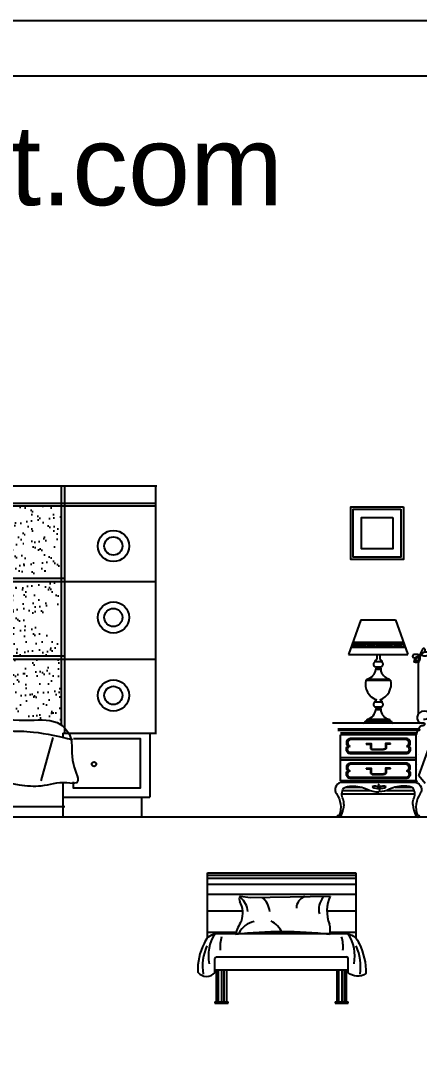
# Model space of a CAD drawing. Header units: inches. Extents: x 4.1 to 46.6, y 13.1 to 37.9.
# Drawn here: x 12.69 to 15.11, y 31.66 to 37.9 of the extents above; entities that cross this region are included whole.
import ezdxf

# ---------------------------------------------------------------- set-up
doc = ezdxf.new("R2010")
doc.units = ezdxf.units.IN
doc.header["$MEASUREMENT"] = 0
for name, color, linetype in [('02', 2, 'Continuous'), ('1', 1, 'Continuous'), ('4', 4, 'Continuous'), ('8', 8, 'Continuous'), ('kadrbm', 4, 'Continuous')]:
    doc.layers.add(name, color=color, linetype=linetype)
doc.styles.add('bmmm', font='swissel.ttf')

# ---------------------------------------------------------------- blocks, each defined once
blk = doc.blocks.new('kadrbm')
at = {"layer": 'kadrbm', "color": 4}
blk.add_lwpolyline([(0, 0), (0, 24.7972), (21, 24.7972), (21, 0), (0, 0)], close=True, dxfattribs=at)
blk.add_lwpolyline([(20.6631, 0.3257), (20.6631, 24.4603), (0.3369, 24.4603), (0.3369, 0.3257), (20.6631, 0.3257)], dxfattribs=at)
at = {"layer": 'kadrbm', "color": 211, "true_color": 0xf674fb, "style": 'bmmm'}
blk.add_text('www.cad-libraries.blogspot.com', height=0.485134, dxfattribs=at).set_placement((0.5726, 23.6772))

msp = doc.modelspace()

# ---------------------------------------------------------------- hatches: boundary and pattern name
at = {"layer": '8'}
h = msp.add_hatch(dxfattribs=at)
h.set_pattern_fill('AR-SAND', color=256, scale=0.002, style=0)
h.set_pattern_definition([(37.5, (1.75455, 48.937485), (-0.00320006, 0.09788265), [0, -0.077216, 0, -0.08636, 0, -0.08255]), (7.5, (1.75455, 48.93749), (0.0899047, 0.143365), [0, -0.041656, 0, -0.069596, 0, -0.02667]), (327.5, (1.69207, 48.937485), (0.15819847, 0.00028744), [0, -0.0254, 0, -0.09144, 0, -0.11938]), (317.5, (1.69207, 48.93749), (0.1527113, 0.0445859), [0, -0.0127, 0, -0.059944, 0, -0.06858])])
h.paths.add_polyline_path([(11.4499, 34.9563), (10.9699, 34.9563), (10.9699, 34.517), (11.4499, 34.517)])
h.paths.add_polyline_path([(11.9699, 34.9563), (11.4699, 34.9563), (11.4699, 34.517), (11.9699, 34.517)])
h.paths.add_polyline_path([(12.4699, 34.9563), (11.9699, 34.9563), (11.9699, 34.517), (12.4699, 34.517)])
h.paths.add_polyline_path([(12.9352, 34.9563), (12.4899, 34.9563), (12.4899, 34.517), (12.9352, 34.517)])
h.paths.add_polyline_path([(12.9352, 34.497), (12.4899, 34.497), (12.4899, 34.0454), (12.9352, 34.0454), (12.9352, 34.1905), (12.778, 34.1905), (12.8624, 34.344), (12.9352, 34.344)])
h.paths.add_polyline_path([(12.9352, 34.0254), (12.4899, 34.0254), (12.4899, 33.716), (12.9352, 33.6455)])
h.paths.add_polyline_path([(12.4699, 34.0254), (11.9699, 34.0254), (11.9699, 33.7158), (12.4699, 33.7158)])
h.paths.add_polyline_path([(11.9699, 34.0254), (11.4699, 34.0254), (11.4699, 33.7158), (11.9699, 33.7158)])
edge = h.paths.add_edge_path()
edge.add_line((11.4499, 34.0254), (10.9699, 34.0254))
edge.add_line((10.9699, 34.0254), (10.9699, 33.6632))
edge.add_spline(control_points=[(10.8797, 33.6263), (10.8923, 33.639), (10.9299, 33.6685), (10.9897, 33.6618), (11.0755, 33.6517), (11.148, 33.6996), (11.1883, 33.6833), (11.1982, 33.678)], knot_values=[139.495453, 139.495453, 139.495453, 139.495453, 176.020396, 242.013756, 327.38086, 429.314383, 462.988124, 462.988124, 462.988124, 462.988124], degree=3, periodic=0)
edge.add_line((11.1982, 33.678), (11.3845, 33.6949))
edge.add_line((11.3845, 33.6949), (11.4499, 33.6835))
edge.add_line((11.4499, 33.6835), (11.4499, 34.0254))
h.paths.add_polyline_path([(11.4499, 34.497), (10.9699, 34.497), (10.9699, 34.344), (11.039, 34.344), (11.1234, 34.1905), (10.9699, 34.1905), (10.9699, 34.0454), (11.4499, 34.0454)])

# ---------------------------------------------------------------- linework, layer by layer
at = {"layer": '02'}
for p, q in [((10.412, 35.0772), (13.5137, 35.0772)), ((12.9352, 33.6301), (12.9352, 35.0763)), ((12.9552, 33.5763), (12.9552, 35.0763)), ((13.5065, 33.5763), (13.5065, 35.0763)), ((10.41, 34.9714), (13.5065, 34.9714)), ((10.41, 34.9563), (13.5065, 34.9563)), ((10.9499, 34.517), (12.9552, 34.517)), ((10.41, 34.497), (13.5065, 34.497)), ((14.7522, 34.2634), (14.6772, 34.0534)), ((14.7522, 34.2634), (14.9622, 34.2634)), ((14.9622, 34.2634), (15.0372, 34.0534)), ((14.6933, 34.0984), (15.0212, 34.0984)), ((14.704, 34.1284), (15.0105, 34.1284)), ((10.41, 34.0254), (13.5065, 34.0254)), ((10.9499, 34.0454), (12.9552, 34.0454)), ((14.6772, 34.0534), (15.0372, 34.0534)), ((14.8362, 34.0166), (14.8362, 34.0106)), ((14.8362, 34.0166), (14.8422, 34.0166)), ((14.8362, 34.0106), (14.8782, 34.0106)), ((14.8422, 34.0226), (14.8482, 34.0226)), ((14.8422, 34.0226), (14.8422, 34.0166)), ((14.8482, 34.0526), (14.8482, 34.0226)), ((14.8662, 34.0526), (14.8662, 34.0226)), ((14.8662, 34.0226), (14.8722, 34.0226)), ((14.8722, 34.0226), (14.8722, 34.0166)), ((14.8722, 34.0166), (14.8782, 34.0166)), ((14.8782, 34.0166), (14.8782, 34.0106)), ((15.0928, 34.041), (15.0934, 34.0404)), ((14.8402, 33.9797), (14.8743, 33.9797)), ((14.8422, 33.9707), (14.8722, 33.9707)), ((14.8422, 33.9707), (14.8422, 33.9647)), ((14.8422, 33.9647), (14.8722, 33.9647)), ((14.8482, 33.9797), (14.8482, 33.9707)), ((14.8662, 33.9797), (14.8662, 33.9707)), ((14.8722, 33.9707), (14.8722, 33.9647)), ((15.1017, 33.6952), (15.1017, 34.004)), ((14.7822, 33.8987), (14.9322, 33.8987)), ((14.7882, 33.9047), (14.9262, 33.9047)), ((14.8362, 33.7725), (14.8362, 33.7665)), ((14.8362, 33.7725), (14.8422, 33.7725)), ((14.8362, 33.7665), (14.8782, 33.7665)), ((14.8422, 33.7785), (14.8482, 33.7785)), ((14.8422, 33.7785), (14.8422, 33.7725)), ((14.8482, 33.7789), (14.8482, 33.7785)), ((14.8662, 33.7789), (14.8662, 33.7787)), ((14.8662, 33.7785), (14.8722, 33.7785)), ((14.8722, 33.7785), (14.8722, 33.7725)), ((14.8722, 33.7725), (14.8782, 33.7725)), ((14.8782, 33.7725), (14.8782, 33.7665)), ((14.8402, 33.7355), (14.8743, 33.7355)), ((14.8422, 33.7265), (14.8722, 33.7265)), ((14.8422, 33.7265), (14.8422, 33.7205)), ((14.8422, 33.7205), (14.8722, 33.7205)), ((14.8482, 33.7355), (14.8482, 33.7265)), ((14.8662, 33.7355), (14.8662, 33.7265)), ((14.8722, 33.7265), (14.8722, 33.7205)), ((14.7798, 33.6493), (14.9361, 33.6493)), ((14.7918, 33.6613), (14.9241, 33.6613)), ((12.9427, 33.5763), (12.9427, 33.5514)), ((12.9427, 33.5763), (13.5116, 33.5763)), ((13.4705, 33.5763), (13.4705, 33.1883)), ((15.1029, 33.6019), (14.6129, 33.6019)), ((15.1029, 33.5923), (14.6129, 33.5923)), ((15.0914, 33.5773), (14.6279, 33.5773)), ((12.8817, 33.5506), (12.8094, 33.2883)), ((15.0879, 33.5673), (14.6279, 33.5673)), ((14.7848, 33.5137), (14.7848, 33.5101)), ((14.931, 33.5101), (14.931, 33.5137)), ((15.1039, 33.3183), (15.1839, 33.5418)), ((14.931, 33.5101), (14.931, 33.5101)), ((15.0879, 33.4273), (14.6279, 33.4273)), ((15.0879, 33.4123), (14.6279, 33.4123)), ((14.7848, 33.3637), (14.7848, 33.3601)), ((14.931, 33.3601), (14.931, 33.3637)), ((14.931, 33.3601), (14.931, 33.3601)), ((12.9427, 33.276), (12.9427, 33.0763)), ((15.0879, 33.2873), (14.6279, 33.2873)), ((15.1427, 33.2711), (15.1039, 33.3183)), ((14.6363, 33.2088), (15.0796, 33.2088)), ((14.6402, 33.2288), (14.8086, 33.2288)), ((14.9073, 33.2288), (15.0757, 33.2288)), ((12.9427, 33.1883), (13.4705, 33.1883)), ((13.4203, 33.1883), (13.4203, 33.0683)), ((10.9376, 33.131), (12.9536, 33.131)), ((14.1556, 33.0683), (18.3089, 33.0683)), ((14.7205, 32.7142), (13.8205, 32.7142)), ((14.7205, 32.6942), (13.8205, 32.6942)), ((14.7205, 32.659), (13.8205, 32.659)), ((14.7205, 32.5985), (13.8205, 32.5985)), ((14.0203, 32.5885), (14.079, 32.5806)), ((14.079, 32.5806), (14.5656, 32.5885)), ((14.0346, 32.4961), (13.8205, 32.4961)), ((14.7205, 32.4961), (14.5459, 32.4961)), ((13.9946, 32.3673), (13.8205, 32.3673)), ((14.6755, 32.3601), (13.8655, 32.3601)), ((14.7205, 32.3673), (14.5641, 32.3673)), ((13.8655, 32.1238), (13.8655, 32.2095)), ((13.8755, 32.2195), (14.6655, 32.2195)), ((14.6755, 32.1238), (14.6755, 32.2095)), ((13.8855, 32.1395), (13.8855, 31.9475)), ((13.9055, 32.1395), (13.9055, 31.9475)), ((13.9205, 32.1395), (13.9205, 31.9475)), ((14.6155, 32.1395), (14.6155, 31.9475)), ((14.6355, 32.1395), (14.6355, 31.9475)), ((14.6505, 32.1395), (14.6505, 31.9475)), ((13.8655, 31.9475), (13.9455, 31.9475)), ((13.8655, 31.9475), (13.8655, 31.9395)), ((13.8655, 31.9395), (13.9455, 31.9395)), ((13.9455, 31.9395), (13.9455, 31.9475)), ((14.5955, 31.9475), (14.6755, 31.9475)), ((14.5955, 31.9475), (14.5955, 31.9395)), ((14.5955, 31.9395), (14.6755, 31.9395)), ((14.6755, 31.9395), (14.6755, 31.9475))]:
    msp.add_line(p, q, dxfattribs=at)
for points in [[(14.9951, 34.9349), (14.9951, 34.6449), (14.7051, 34.6449), (14.7051, 34.9349)], [(14.9451, 34.8849), (14.9451, 34.6949), (14.7551, 34.6949), (14.7551, 34.8849)]]:
    msp.add_lwpolyline(points, close=True, dxfattribs=at)
for points in [[(15.0762, 34.0068, -0.340722), (15.1029, 34.0461, 0.113309), (15.1405, 34.074, 1.036459), (15.1252, 34.0861, 0.106203), (15.1095, 34.0349, -0.578488), (15.0762, 34.0068)], [(15.1679, 34.0568, -0.340722), (15.1213, 34.0474, 0.113309), (15.0749, 34.0538, 1.036459), (15.0774, 34.0345, 0.106203), (15.1244, 34.06, -0.578488), (15.1679, 34.0568)], [(15.1038, 34.014, 0.00997), (15.1017, 34.004)], [(15.136, 33.6369, -0.58482), (15.1273, 33.6221, 0.335486), (15.1017, 33.6014, -1.112047), (15.1017, 33.5919, 0.407866), (15.0902, 33.5769)], [(15.0436, 33.4981, 0.605154), (15.0299, 33.5449), (14.686, 33.5449, 0.605154), (14.6722, 33.4981, 0.807004)], [(15.0291, 33.4981, 0.793749), (15.0291, 33.5377), (14.6867, 33.5377, 0.793749), (14.6867, 33.4981)], [(14.7848, 33.5137), (14.8135, 33.5137), (14.8135, 33.4906, 0.480961), (14.8263, 33.4804), (14.8895, 33.4804)], [(14.931, 33.5137), (14.9023, 33.5137), (14.9023, 33.4906, -0.480961), (14.8895, 33.4804)], [(15.0436, 33.4981, -0.605154), (15.0299, 33.4513), (14.686, 33.4513, -0.605154), (14.6722, 33.4981, -0.807004)], [(15.0291, 33.4981, -0.793749), (15.0291, 33.4585), (14.6867, 33.4585, -0.793749), (14.6867, 33.4981)], [(14.7848, 33.5101), (14.8099, 33.5101), (14.8099, 33.4906, 0.471575), (14.8267, 33.4768), (14.8892, 33.4768)], [(14.931, 33.5101), (14.9059, 33.5101), (14.9059, 33.4906, -0.471575), (14.8892, 33.4768)], [(15.0436, 33.3481, 0.605154), (15.0299, 33.3949), (14.686, 33.3949, 0.605154), (14.6722, 33.3481, 0.807004)], [(15.0291, 33.3481, 0.793749), (15.0291, 33.3877), (14.6867, 33.3877, 0.793749), (14.6867, 33.3481)], [(15.0436, 33.3481, -0.605154), (15.0299, 33.3013), (14.686, 33.3013, -0.605154), (14.6722, 33.3481, -0.807004)], [(15.0291, 33.3481, -0.793749), (15.0291, 33.3085), (14.6867, 33.3085, -0.793749), (14.6867, 33.3481)], [(14.7848, 33.3637), (14.8135, 33.3637), (14.8135, 33.3406, 0.480961), (14.8263, 33.3304), (14.8895, 33.3304)], [(14.7848, 33.3601), (14.8099, 33.3601), (14.8099, 33.3406, 0.471575), (14.8267, 33.3268), (14.8892, 33.3268)], [(14.931, 33.3601), (14.9059, 33.3601), (14.9059, 33.3406, -0.471575), (14.8892, 33.3268)], [(14.931, 33.3637), (14.9023, 33.3637), (14.9023, 33.3406, -0.480961), (14.8895, 33.3304)], [(13.8655, 32.3601, 0.24493), (13.7999, 32.3007, 0.13804), (13.7628, 32.1261, 0.455871), (13.8655, 32.1238)], [(14.6755, 32.3601, -0.24493), (14.7411, 32.3007, -0.11639), (14.7828, 32.1182, -0.351081), (14.6755, 32.1238)]]:
    msp.add_lwpolyline(points, format="xyb", dxfattribs=at)
msp.add_lwpolyline([(15.0823, 34.0115, -0.297782), (15.104, 34.0401, 0.010471), (15.1035, 34.0346, -0.521326)], format="xyb", close=True, dxfattribs=at)
msp.add_lwpolyline([(13.0042, 33.2806), (13.0042, 33.2443), (13.4146, 33.2443), (13.4146, 33.5431), (13.0075, 33.5431)], dxfattribs=at)
for centre, radius in [((13.2495, 34.7118), 0.0946), ((13.2495, 34.7118), 0.0552), ((13.2495, 34.2784), 0.0946), ((13.2495, 34.2784), 0.0552), ((13.2495, 33.8056), 0.0946), ((13.2495, 33.8056), 0.0552), ((13.1316, 33.389), 0.0136)]:
    msp.add_circle(centre, radius, dxfattribs=at)
for centre, radius, start, end in [((14.8432, 33.995), 0.0156, 85.73306, 280.82338), ((14.8714, 33.995), 0.0156, 259.20032, 87.86975), ((14.7766, 33.9694), 0.0657, 280.1259, 355.89967), ((14.9377, 33.9694), 0.0657, 184.10033, 259.8741), ((14.8806, 33.8745), 0.1012, 166.28896, 251.31281), ((14.7824, 33.9044), 0.00591, 268.95055, 0.92004), ((14.8346, 33.8745), 0.1012, 288.68719, 13.71104), ((14.9321, 33.9046), 0.00591, 179.07996, 271.04945), ((14.8432, 33.7508), 0.0156, 85.73306, 280.82338), ((14.8714, 33.7508), 0.0156, 259.20032, 87.86975), ((14.7766, 33.7252), 0.0657, 283.34283, 355.89967), ((14.9377, 33.7252), 0.0657, 184.10033, 258.17366), ((14.7624, 33.6545), 0.0179, 286.68417, 343.31583), ((14.7708, 33.6704), 0.0229, 293.16747, 336.42264), ((14.9452, 33.6702), 0.0229, 203.57736, 246.83253), ((14.9536, 33.6545), 0.0179, 196.68417, 253.31583), ((15.0867, 33.5719), 0.005, 270, 90), ((14.8485, 33.2538), 0.0155, 290.01809, 43.36229), ((14.8734, 33.2583), 0.0141, 136.72456, 250.09608), ((14.8408, 33.2165), 0.0392, 55.17125, 119.90675), ((14.8433, 33.2759), 0.0337, 229.01642, 306.06158), ((14.8685, 33.2632), 0.0155, 199.18719, 249.98191), ((14.8685, 33.2341), 0.0155, 110.01809, 160.81281), ((14.8529, 33.239), 0.0141, 316.72456, 70.00483), ((14.8778, 33.2436), 0.0155, 110.01809, 223.16706), ((14.8578, 33.2632), 0.0155, 290.01809, 340.81281), ((14.8855, 33.2165), 0.0392, 60.09325, 124.82875), ((14.883, 33.2759), 0.0337, 233.93842, 310.98358), ((14.8578, 33.2341), 0.0155, 19.18719, 69.98191), ((13.9339, 32.4796), 0.1334, 6.33222, 49.2527), ((14.0663, 32.4796), 0.1334, 6.33222, 49.2527), ((14.4358, 32.5151), 0.0752, 110.92111, 180.19343), ((14.6042, 32.5096), 0.1081, 138.8557, 195.50016), ((14.7629, 32.498), 0.217, 155.34931, 201.48925), ((13.8871, 32.4854), 0.1479, 340.86092, 28.32288), ((14.2301, 32.3004), 0.2448, 146.12297, 166.91185), ((14.1314, 32.302), 0.135, 101.38472, 152.72183), ((14.1387, 32.3088), 0.1459, 23.35363, 61.95344), ((14.4636, 32.3869), 0.1024, 341.98899, 18.01101), ((14.0702, 32.2266), 0.2444, 146.89483, 191.45444), ((14.1236, 32.28), 0.2264, 164.23261, 184.87122), ((14.2764, 29.8023), 2.5694, 83.63686, 96.36314), ((14.4173, 32.28), 0.2264, 355.12878, 15.76739), ((14.4708, 32.2266), 0.2444, 348.54556, 33.10517), ((14.0942, 32.1613), 0.3037, 155.79478, 188.8255), ((14.4468, 32.1613), 0.3037, 351.1745, 24.20522), ((13.8755, 32.2095), 0.01, 90, 180), ((14.6655, 32.2095), 0.01, 0, 90)]:
    msp.add_arc(centre, radius, start, end, dxfattribs=at)
at = {"layer": '02', "start_tangent": (-0.999885, -0.015176)}
msp.add_spline([(10.8397, 33.4984), (10.9185, 33.6558), (10.9841, 33.6623), (11.0695, 33.6623), (11.168, 33.6886), (11.2468, 33.6492), (11.4635, 33.6492), (11.5686, 33.6623), (12.002, 33.6558), (12.2515, 33.6492), (12.4813, 33.6623), (12.744, 33.6558), (12.9279, 33.6295), (12.987, 33.5574), (13.0067, 33.3869), (13.0264, 33.2754), (12.9673, 33.2754), (12.8097, 33.2557), (12.6783, 33.2623), (12.4354, 33.2688), (12.4222, 33.2623), (12.3369, 33.2623), (12.1596, 33.2492), (11.9823, 33.2492), (11.6539, 33.2885), (11.4175, 33.2951), (11.3322, 33.2754), (11.0367, 33.2951), (10.8462, 33.2951), (10.8003, 33.3541), (10.8397, 33.4918), (10.9119, 33.564), (11.2074, 33.564), (11.6539, 33.6033), (11.9823, 33.5968), (12.2318, 33.5902), (12.6061, 33.5902), (12.7637, 33.5836), (13.0001, 33.5377)], degree=3, dxfattribs=at)
at = {"layer": '1'}
for p, q in [((14.7076, 34.1145), (14.6983, 34.0984)), ((14.6998, 34.1166), (14.7031, 34.1223)), ((14.7031, 34.1223), (14.7018, 34.1223)), ((14.7031, 34.1223), (14.7076, 34.1145)), ((14.7053, 34.1262), (14.7066, 34.1284)), ((14.7053, 34.1262), (14.7214, 34.0984)), ((14.7143, 34.1106), (14.7053, 34.1106)), ((14.7124, 34.0984), (14.7053, 34.1106)), ((14.7098, 34.1262), (14.7111, 34.1284)), ((14.7098, 34.1262), (14.7143, 34.1184)), ((14.7143, 34.1106), (14.7188, 34.1184)), ((14.7143, 34.1184), (14.7458, 34.1184)), ((14.7304, 34.0984), (14.7188, 34.1184)), ((14.7481, 34.1223), (14.7343, 34.0984)), ((14.7413, 34.1262), (14.7426, 34.1284)), ((14.7413, 34.1262), (14.7458, 34.1184)), ((14.7433, 34.0984), (14.7571, 34.1223)), ((14.7571, 34.1223), (14.7481, 34.1223)), ((14.7616, 34.1145), (14.7523, 34.0984)), ((14.7571, 34.1223), (14.7616, 34.1145)), ((14.7593, 34.1262), (14.7606, 34.1284)), ((14.7593, 34.1262), (14.7754, 34.0984)), ((14.7683, 34.1106), (14.7593, 34.1106)), ((14.7664, 34.0984), (14.7593, 34.1106)), ((14.7638, 34.1262), (14.7651, 34.1284)), ((14.7638, 34.1262), (14.7683, 34.1184)), ((14.7683, 34.1106), (14.7728, 34.1184)), ((14.7683, 34.1184), (14.7998, 34.1184)), ((14.7844, 34.0984), (14.7728, 34.1184)), ((14.8021, 34.1223), (14.7883, 34.0984)), ((14.7953, 34.1262), (14.7966, 34.1284)), ((14.7953, 34.1262), (14.7998, 34.1184)), ((14.7973, 34.0984), (14.8111, 34.1223)), ((14.8111, 34.1223), (14.8021, 34.1223)), ((14.8156, 34.1145), (14.8063, 34.0984)), ((14.8111, 34.1223), (14.8156, 34.1145)), ((14.8133, 34.1262), (14.8146, 34.1284)), ((14.8133, 34.1262), (14.8294, 34.0984)), ((14.8223, 34.1106), (14.8133, 34.1106)), ((14.8204, 34.0984), (14.8133, 34.1106)), ((14.8178, 34.1262), (14.8191, 34.1284)), ((14.8178, 34.1262), (14.8223, 34.1184)), ((14.8223, 34.1106), (14.8268, 34.1184)), ((14.8223, 34.1184), (14.8538, 34.1184)), ((14.8384, 34.0984), (14.8268, 34.1184)), ((14.8561, 34.1223), (14.8423, 34.0984)), ((14.8493, 34.1262), (14.8506, 34.1284)), ((14.8493, 34.1262), (14.8538, 34.1184)), ((14.8513, 34.0984), (14.8651, 34.1223)), ((14.8651, 34.1223), (14.8561, 34.1223)), ((14.8696, 34.1145), (14.8603, 34.0984)), ((14.8651, 34.1223), (14.8696, 34.1145)), ((14.8673, 34.1262), (14.8686, 34.1284)), ((14.8673, 34.1262), (14.8834, 34.0984)), ((14.8763, 34.1106), (14.8673, 34.1106)), ((14.8744, 34.0984), (14.8673, 34.1106)), ((14.8718, 34.1262), (14.8731, 34.1284)), ((14.8718, 34.1262), (14.8763, 34.1184)), ((14.8763, 34.1106), (14.8808, 34.1184)), ((14.8763, 34.1184), (14.9078, 34.1184)), ((14.8924, 34.0984), (14.8808, 34.1184)), ((14.9101, 34.1223), (14.8963, 34.0984)), ((14.9033, 34.1262), (14.9046, 34.1284)), ((14.9033, 34.1262), (14.9078, 34.1184)), ((14.9053, 34.0984), (14.9191, 34.1223)), ((14.9191, 34.1223), (14.9101, 34.1223)), ((14.9236, 34.1145), (14.9143, 34.0984)), ((14.9191, 34.1223), (14.9236, 34.1145)), ((14.9213, 34.1262), (14.9226, 34.1284)), ((14.9213, 34.1262), (14.9374, 34.0984)), ((14.9303, 34.1106), (14.9213, 34.1106)), ((14.9284, 34.0984), (14.9213, 34.1106)), ((14.9258, 34.1262), (14.9271, 34.1284)), ((14.9258, 34.1262), (14.9303, 34.1184)), ((14.9303, 34.1106), (14.9348, 34.1184)), ((14.9303, 34.1184), (14.9618, 34.1184)), ((14.9464, 34.0984), (14.9348, 34.1184)), ((14.9641, 34.1223), (14.9503, 34.0984)), ((14.9573, 34.1262), (14.9586, 34.1284)), ((14.9573, 34.1262), (14.9618, 34.1184)), ((14.9593, 34.0984), (14.9731, 34.1223)), ((14.9731, 34.1223), (14.9641, 34.1223)), ((14.9776, 34.1145), (14.9683, 34.0984)), ((14.9731, 34.1223), (14.9776, 34.1145)), ((14.9753, 34.1262), (14.9766, 34.1284)), ((14.9753, 34.1262), (14.9914, 34.0984)), ((14.9843, 34.1106), (14.9753, 34.1106)), ((14.9824, 34.0984), (14.9753, 34.1106)), ((14.9798, 34.1262), (14.9811, 34.1284)), ((14.9798, 34.1262), (14.9843, 34.1184)), ((14.9843, 34.1106), (14.9888, 34.1184)), ((14.9843, 34.1184), (15.014, 34.1184)), ((15.0004, 34.0984), (14.9888, 34.1184)), ((15.0147, 34.1164), (15.0043, 34.0984)), ((15.0133, 34.0984), (15.0182, 34.1068)), ((15.0984, 33.6616), (15.0984, 33.6616)), ((15.0998, 33.5569), (15.0998, 33.5569)), ((15.1037, 33.4488), (15.1037, 33.4488)), ((15.0938, 33.3875), (15.0938, 33.3875)), ((15.0981, 33.355), (15.0981, 33.355)), ((15.1008, 33.3341), (15.1008, 33.3341)), ((15.1032, 33.3465), (15.1032, 33.3465)), ((4.5079, 33.0683), (24.8041, 33.0683))]:
    msp.add_line(p, q, dxfattribs=at)
at = {"layer": '4'}
for p, q in [((15.1372, 33.6373), (14.5787, 33.6373)), ((14.6279, 33.2873), (14.6279, 33.5673)), ((15.0879, 33.2873), (15.0879, 33.5673)), ((15.0879, 33.2773), (14.6279, 33.2773)), ((14.6585, 33.2488), (14.7568, 33.2488)), ((14.9591, 33.2488), (15.0574, 33.2488)), ((13.8205, 32.7305), (14.7205, 32.7305)), ((13.8205, 32.3336), (13.8205, 32.7305)), ((14.7205, 32.7305), (14.7205, 32.3336)), ((14.6755, 32.1395), (13.8655, 32.1395))]:
    msp.add_line(p, q, dxfattribs=at)
msp.add_lwpolyline([(15.0101, 34.9499), (15.0101, 34.6299), (14.6901, 34.6299), (14.6901, 34.9499)], close=True, dxfattribs=at)
for points in [[(15.1319, 33.6624, 0.95819), (15.1514, 33.7074, 0.381235), (15.0972, 33.6886, 0.299325), (15.1053, 33.6424, 0.025526), (15.1122, 33.6369, 0.210312)], [(15.1372, 33.6373, -0.58482), (15.1285, 33.6226, 0.335486), (15.1029, 33.6019, -1.112047), (15.1029, 33.5923, 0.407866), (15.0914, 33.5773)], [(14.6279, 33.2773, 0.512333), (14.6031, 33.2098, -0.25141), (14.6205, 33.0791, -0.763475)], [(15.0879, 33.2773, -0.512333), (15.1128, 33.2098, 0.25141), (15.0954, 33.0791, 0.763475)], [(14.6442, 33.176, -0.28507), (14.6473, 33.2425, -0.169372), (14.6974, 33.2558)], [(14.6974, 33.2558, -0.119521), (14.7906, 33.2362, 0.120581), (14.8619, 33.2206)], [(15.0184, 33.2558, 0.119521), (14.9253, 33.2362, -0.107296), (14.8619, 33.2206)], [(15.0717, 33.176, 0.28507), (15.0685, 33.2425, 0.169372), (15.0184, 33.2558)], [(14.6486, 33.1443, -0.084542), (14.63, 33.0746, -0.382361), (14.6135, 33.0692)], [(14.6486, 33.1443, 0.089992), (14.6442, 33.176)], [(15.0673, 33.1443, -0.089992), (15.0717, 33.176)], [(15.0673, 33.1443, 0.084542), (15.0859, 33.0746, 0.382361), (15.1024, 33.0692)], [(14.6205, 33.0791, -0.541925), (14.6102, 33.078, 0.070502), (14.6135, 33.0692, 0.979175)], [(15.0954, 33.0791, 0.541925), (15.1057, 33.078, -0.070502), (15.1024, 33.0692, -0.979175)]]:
    msp.add_lwpolyline(points, format="xyb", dxfattribs=at)
for points in [[(13.8755, 31.9475), (13.8755, 32.1395)], [(13.9355, 32.1395), (13.9355, 31.9475)], [(14.6055, 32.1395), (14.6055, 31.9475)], [(14.6655, 31.9475), (14.6655, 32.1395)]]:
    msp.add_lwpolyline(points, dxfattribs=at)
for centre, radius, start, end in [((15.0879, 33.2823), 0.005, 270, 90), ((14.0439, 32.5697), 0.0301, 141.48929, 208.11133)]:
    msp.add_arc(centre, radius, start, end, dxfattribs=at)

# ---------------------------------------------------------------- block references
at = {"layer": 'kadrbm'}
msp.add_blockref('kadrbm', (4.141, 13.1016), dxfattribs=at)

doc.saveas('drawing.dxf')
